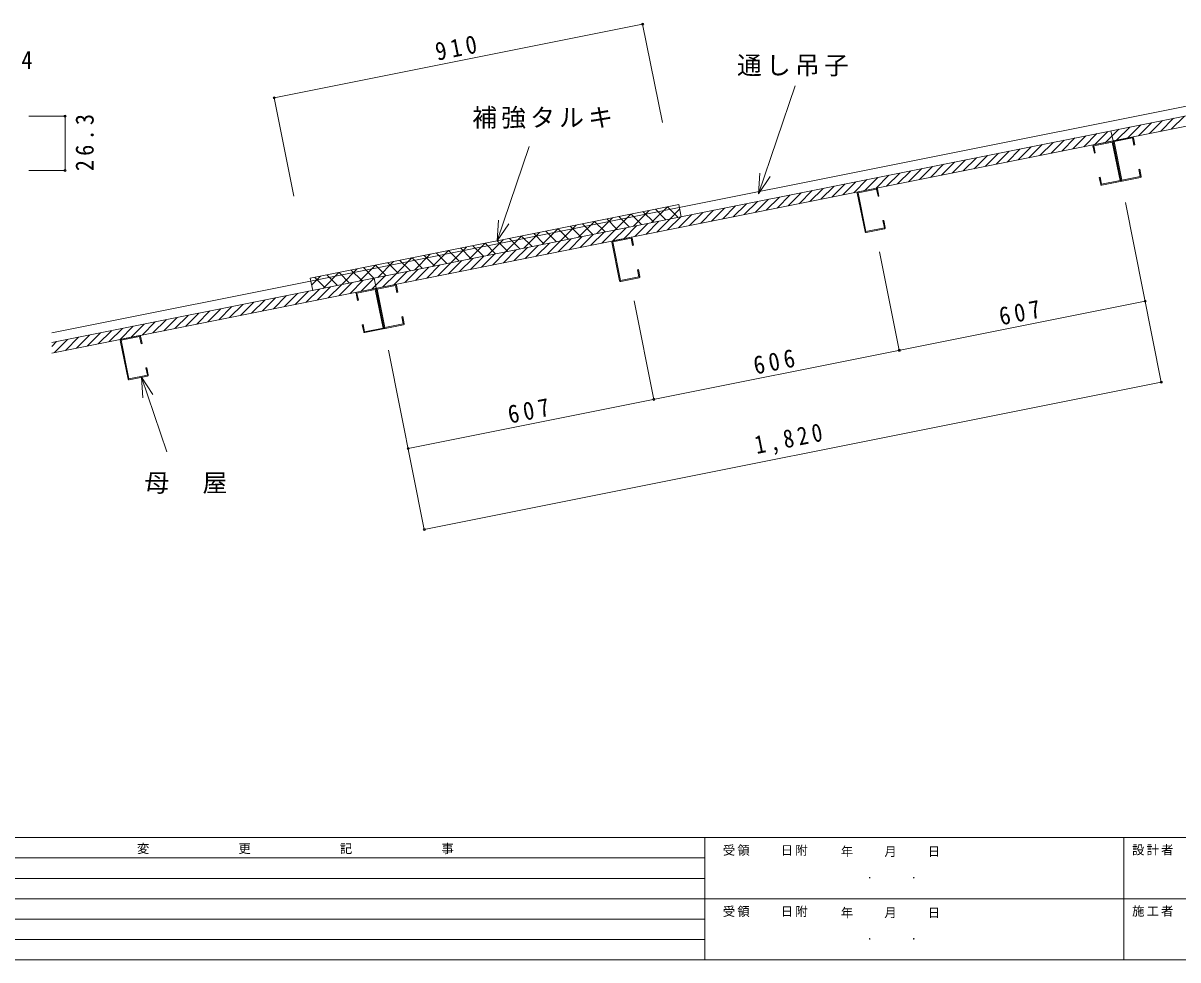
# Model space of a CAD drawing. Units: millimetres on the paper, enlarged 2 times, with parts at other scales. Extents: x -1134 to 2079, y -804 to 1495.
# Drawn here: x 924 to 1483, y 375 to 829 of the extents above; entities that cross this region are included whole.
import ezdxf

# ---------------------------------------------------------------- set-up
doc = ezdxf.new("R2010")
doc.units = ezdxf.units.MM
doc.header["$LTSCALE"] = 2
doc.header["$PDMODE"] = 32
doc.header["$PDSIZE"] = 1
doc.layers.add('5-0', color=7, linetype='Continuous', lineweight=18)
doc.styles.add('ＭＳ ゴシック', font='')
doc.styles.get('ＭＳ ゴシック').set_extended_font_data('MS Gothic')

msp = doc.modelspace()

# ---------------------------------------------------------------- linework, layer by layer
at = {"layer": '5-0'}
for p, q in [((1233.585, 780.66), (1224.044, 828.367)), ((937.885, 678.785), (1603.142, 811.836)), ((1280.22, 746.151), (1297.9, 798.406)), ((926.828, 783.795), (944.29, 783.795)), ((944.29, 757.495), (944.29, 783.795)), ((1480.1, 777.438), (1486.474, 783.811)), ((1448.28, 771.074), (1454.654, 777.447)), ((1453.584, 772.134), (1459.957, 778.508)), ((1458.887, 773.195), (1465.26, 779.569)), ((1464.19, 774.256), (1470.564, 780.629)), ((1469.494, 775.316), (1475.868, 781.69)), ((1474.797, 776.377), (1481.171, 782.751)), ((1421.764, 765.77), (1428.137, 772.144)), ((1427.067, 766.831), (1433.441, 773.205)), ((1432.37, 767.892), (1438.744, 774.265)), ((1437.673, 768.952), (1444.047, 775.326)), ((1442.977, 770.013), (1449.351, 776.387)), ((1153.613, 723.358), (1169.098, 769.126)), ((1395.247, 760.467), (1401.621, 766.841)), ((1400.55, 761.528), (1406.924, 767.901)), ((1405.854, 762.588), (1412.228, 768.962)), ((1411.157, 763.649), (1417.531, 770.023)), ((1416.46, 764.71), (1422.834, 771.083)), ((1368.73, 755.164), (1375.104, 761.538)), ((1374.034, 756.224), (1380.408, 762.598)), ((1379.337, 757.285), (1385.711, 763.659)), ((1384.64, 758.346), (1391.014, 764.719)), ((1389.944, 759.406), (1396.318, 765.78)), ((926.828, 757.495), (944.29, 757.495)), ((1280.22, 746.151), (1280.864, 756.13)), ((1336.91, 748.8), (1343.284, 755.173)), ((1342.213, 749.86), (1348.587, 756.234)), ((1347.517, 750.921), (1353.891, 757.295)), ((1352.821, 751.982), (1359.194, 758.355)), ((1358.124, 753.042), (1364.497, 759.416)), ((1363.427, 754.103), (1369.801, 760.477)), ((1280.22, 746.151), (1285.767, 754.471)), ((1310.394, 743.496), (1316.767, 749.87)), ((1315.697, 744.557), (1322.071, 750.931)), ((1321, 745.618), (1327.374, 751.991)), ((1326.304, 746.678), (1332.677, 753.052)), ((1331.607, 747.739), (1337.981, 754.113)), ((1283.877, 738.193), (1290.251, 744.567)), ((1289.18, 739.254), (1295.554, 745.627)), ((1294.484, 740.314), (1300.858, 746.688)), ((1299.787, 741.375), (1306.161, 747.749)), ((1305.09, 742.436), (1311.464, 748.809)), ((1228.38, 732.193), (1236.029, 739.841)), ((1230.216, 738.678), (1235.314, 733.579)), ((1236.108, 739.857), (1241.207, 734.758)), ((1237.219, 733.96), (1241.974, 738.716)), ((1257.361, 732.89), (1263.734, 739.263)), ((1262.664, 733.95), (1269.037, 740.324)), ((1267.967, 735.011), (1274.341, 741.385)), ((1273.271, 736.072), (1279.644, 742.446)), ((1278.574, 737.132), (1284.948, 743.506)), ((1457.846, 741.878), (1475.233, 654.947)), ((1153.613, 723.358), (1154.257, 733.337)), ((1193.025, 725.122), (1200.673, 732.77)), ((1200.753, 732.786), (1205.852, 727.687)), ((1201.864, 726.889), (1209.512, 734.538)), ((1206.645, 733.964), (1211.745, 728.866)), ((1210.703, 728.657), (1218.351, 736.306)), ((1212.538, 735.143), (1217.637, 730.044)), ((1218.431, 736.321), (1223.53, 731.222)), ((1219.541, 730.425), (1227.19, 738.073)), ((1224.323, 737.5), (1229.422, 732.401)), ((1225.54, 726.526), (1231.914, 732.9)), ((1230.844, 727.586), (1237.218, 733.96)), ((1236.147, 728.647), (1242.521, 735.021)), ((1241.45, 729.708), (1247.824, 736.081)), ((1246.754, 730.768), (1253.128, 737.142)), ((1252.057, 731.829), (1258.431, 738.203)), ((1153.613, 723.358), (1159.16, 731.678)), ((1166.508, 719.818), (1174.157, 727.467)), ((1175.347, 721.586), (1182.996, 729.235)), ((1177.183, 728.072), (1182.281, 722.973)), ((1183.076, 729.251), (1188.174, 724.152)), ((1184.186, 723.354), (1191.834, 731.002)), ((1188.968, 730.429), (1194.067, 725.33)), ((1194.86, 731.607), (1199.959, 726.509)), ((1199.024, 721.222), (1205.398, 727.596)), ((1204.327, 722.283), (1210.701, 728.657)), ((1209.63, 723.344), (1216.004, 729.717)), ((1214.934, 724.404), (1221.308, 730.778)), ((1220.237, 725.465), (1226.611, 731.839)), ((1139.992, 714.515), (1147.64, 722.164)), ((1147.72, 722.18), (1152.819, 717.081)), ((1148.83, 716.283), (1156.479, 723.931)), ((1153.613, 723.358), (1158.712, 718.259)), ((1157.669, 718.051), (1165.318, 725.699)), ((1159.505, 724.536), (1164.604, 719.438)), ((1165.398, 725.715), (1170.497, 720.616)), ((1171.29, 726.893), (1176.389, 721.795)), ((1172.507, 715.919), (1178.881, 722.293)), ((1177.811, 716.98), (1184.184, 723.353)), ((1183.114, 718.04), (1189.488, 724.414)), ((1188.417, 719.101), (1194.791, 725.475)), ((1193.72, 720.162), (1200.094, 726.535)), ((1113.475, 709.212), (1121.123, 716.86)), ((1118.257, 716.287), (1123.356, 711.188)), ((1122.314, 710.98), (1129.963, 718.628)), ((1124.15, 717.465), (1129.249, 712.366)), ((1130.043, 718.644), (1135.141, 713.545)), ((1131.153, 712.747), (1138.801, 720.396)), ((1135.935, 719.823), (1141.034, 714.723)), ((1140.687, 709.555), (1147.061, 715.929)), ((1141.828, 721.001), (1146.927, 715.902)), ((1145.991, 710.616), (1152.364, 716.989)), ((1151.294, 711.676), (1157.668, 718.05)), ((1156.597, 712.737), (1162.971, 719.111)), ((1161.901, 713.798), (1168.274, 720.171)), ((1167.204, 714.858), (1173.577, 721.232)), ((1338.804, 718.069), (1348.345, 670.362)), ((1086.959, 703.908), (1094.607, 711.557)), ((1088.795, 710.394), (1093.894, 705.295)), ((1094.687, 711.573), (1099.786, 706.474)), ((1095.797, 705.676), (1103.446, 713.325)), ((1100.58, 712.751), (1105.679, 707.652)), ((1104.636, 707.444), (1112.285, 715.092)), ((1106.473, 713.93), (1111.572, 708.831)), ((1112.365, 715.108), (1117.464, 710.009)), ((1114.171, 704.252), (1120.545, 710.625)), ((1119.474, 705.313), (1125.848, 711.686)), ((1124.777, 706.373), (1131.151, 712.747)), ((1130.081, 707.434), (1136.455, 713.808)), ((1135.384, 708.494), (1141.758, 714.868)), ((1063.734, 701.897), (1068.09, 706.253)), ((1065.224, 705.68), (1070.323, 700.581)), ((1069.28, 700.373), (1076.929, 708.021)), ((1071.117, 706.859), (1076.216, 701.76)), ((1077.01, 708.037), (1082.109, 702.938)), ((1078.119, 702.14), (1085.768, 709.789)), ((1082.902, 709.216), (1088.001, 704.117)), ((1087.654, 698.948), (1094.028, 705.322)), ((1092.958, 700.009), (1099.331, 706.383)), ((1098.261, 701.07), (1104.634, 707.443)), ((1103.564, 702.13), (1109.938, 708.504)), ((1108.868, 703.191), (1115.241, 709.565)), ((1061.138, 693.645), (1067.511, 700.019)), ((1064.183, 699.65), (1064.431, 699.403)), ((1066.441, 694.706), (1072.815, 701.079)), ((1071.744, 695.767), (1078.118, 702.14)), ((1077.047, 696.827), (1083.421, 703.201)), ((1082.351, 697.888), (1088.724, 704.262)), ((1029.317, 687.281), (1035.691, 693.655)), ((1034.621, 688.342), (1040.995, 694.716)), ((1039.924, 689.402), (1046.298, 695.776)), ((1045.228, 690.463), (1051.601, 696.837)), ((1050.531, 691.524), (1056.904, 697.897)), ((1055.834, 692.584), (1062.208, 698.958)), ((1110.456, 622.784), (1467.388, 694.171)), ((1219.957, 694.3), (1229.499, 646.593)), ((1002.801, 681.978), (1009.175, 688.352)), ((1008.104, 683.038), (1014.478, 689.412)), ((1013.407, 684.099), (1019.781, 690.473)), ((1018.711, 685.16), (1025.085, 691.534)), ((1024.014, 686.22), (1030.388, 692.594)), ((976.284, 676.675), (982.658, 683.048)), ((981.587, 677.735), (987.961, 684.109)), ((986.891, 678.796), (993.265, 685.17)), ((992.194, 679.856), (998.568, 686.23)), ((997.498, 680.917), (1003.871, 687.291)), ((949.768, 671.371), (956.141, 677.745)), ((955.071, 672.432), (961.445, 678.806)), ((960.374, 673.492), (966.748, 679.866)), ((965.678, 674.553), (972.051, 680.927)), ((970.981, 675.614), (977.355, 681.988)), ((937.885, 672.216), (940.231, 674.563)), ((939.161, 669.25), (945.535, 675.624)), ((944.464, 670.31), (950.838, 676.684)), ((1100.915, 670.491), (1118.301, 583.561)), ((981.297, 657.282), (981.941, 647.303)), ((981.297, 657.282), (986.844, 648.962)), ((981.297, 657.282), (993.519, 621.156)), ((1118.301, 583.561), (1475.233, 654.947))]:
    msp.add_line(p, q, dxfattribs=at)
at = {"layer": '5-0', "color": 3}
for p, q in [((937.885, 674.093), (1603.142, 807.145)), ((937.885, 668.994), (1603.142, 802.046)), ((1450.883, 776.693), (1451.864, 771.79)), ((1461.219, 773.661), (1452.315, 771.88)), ((1452.405, 771.429), (1461.309, 773.21)), ((1462.454, 769.829), (1461.76, 773.3)), ((1442.843, 765.907), (1442.148, 769.378)), ((1442.509, 769.919), (1451.413, 771.7)), ((1451.503, 771.249), (1442.599, 769.468)), ((1455.245, 752.54), (1451.503, 771.249)), ((1451.955, 771.339), (1455.696, 752.63)), ((1451.955, 771.339), (1455.696, 752.63)), ((1456.147, 752.72), (1452.405, 771.429)), ((1464.357, 757.972), (1465.051, 754.501)), ((1445.647, 754.23), (1446.341, 750.759)), ((1446.341, 750.759), (1455.245, 752.54)), ((1455.335, 752.088), (1446.431, 750.308)), ((1465.051, 754.501), (1456.147, 752.72)), ((1456.238, 752.269), (1465.141, 754.05)), ((1328.009, 746.55), (1331.75, 727.841)), ((1337.273, 748.872), (1328.37, 747.091)), ((1328.46, 746.64), (1337.364, 748.421)), ((1332.201, 727.931), (1328.46, 746.64)), ((1338.509, 745.04), (1337.814, 748.511)), ((1063.063, 705.248), (1241.529, 740.941)), ((1242.706, 735.058), (1241.529, 740.941)), ((1340.411, 733.183), (1341.105, 729.712)), ((1341.105, 729.712), (1332.201, 727.931)), ((1332.292, 727.48), (1341.196, 729.261)), ((1209.162, 722.781), (1212.904, 704.071)), ((1218.427, 725.103), (1209.523, 723.322)), ((1209.613, 722.871), (1218.517, 724.652)), ((1213.355, 704.162), (1209.613, 722.871)), ((1219.662, 721.271), (1218.968, 724.742)), ((1064.24, 699.365), (1063.063, 705.248)), ((1093.952, 705.307), (1094.933, 700.404)), ((1222.259, 705.942), (1213.355, 704.162)), ((1213.445, 703.711), (1222.349, 705.491)), ((1221.565, 709.414), (1222.259, 705.942)), ((1085.578, 698.533), (1094.481, 700.314)), ((1094.572, 699.863), (1085.668, 698.082)), ((1098.314, 681.153), (1094.572, 699.863)), ((1095.023, 699.953), (1098.765, 681.244)), ((1095.023, 699.953), (1098.765, 681.243)), ((1104.287, 702.275), (1095.383, 700.494)), ((1095.474, 700.043), (1104.378, 701.824)), ((1099.216, 681.334), (1095.474, 700.043)), ((1105.523, 698.443), (1104.828, 701.914)), ((1085.911, 694.521), (1085.217, 697.992)), ((1088.715, 682.844), (1089.41, 679.373)), ((1108.119, 683.114), (1099.216, 681.334)), ((1099.306, 680.883), (1108.209, 682.663)), ((1107.425, 686.586), (1108.119, 683.114)), ((980.342, 677.486), (971.438, 675.705)), ((971.528, 675.254), (980.432, 677.035)), ((981.577, 673.654), (980.883, 677.125)), ((1089.41, 679.373), (1098.314, 681.153)), ((1098.404, 680.702), (1089.5, 678.921)), ((971.077, 675.164), (974.819, 656.454)), ((975.27, 656.545), (971.528, 675.254)), ((983.48, 661.797), (984.174, 658.325)), ((984.174, 658.325), (975.27, 656.545)), ((975.36, 656.094), (984.264, 657.874))]:
    msp.add_line(p, q, dxfattribs=at)
at = {"layer": '5-0', "color": 2}
for p, q in [((2078.921, 434.306), (502.032, 434.306)), ((1254.17, 434.306), (1254.17, 375.047)), ((1457.019, 434.306), (1457.019, 375.047)), ((1254.17, 424.43), (817.035, 424.43)), ((1254.17, 414.553), (817.035, 414.553)), ((817.035, 404.677), (2078.921, 404.677)), ((1254.17, 394.8), (817.035, 394.8)), ((1254.17, 384.923), (817.035, 384.923)), ((502.032, 375.047), (2078.921, 375.047))]:
    msp.add_line(p, q, dxfattribs=at)
at = {"layer": '5-0'}
msp.add_lwpolyline([(1055.12, 744.966), (1045.578, 792.674), (1224.044, 828.367)], dxfattribs=at)
at = {"layer": '5-0', "color": 3}
for points in [[(1461.309, 773.21), (1462.003, 769.739), (1462.454, 769.829)], [(1442.599, 769.468), (1443.294, 765.997), (1442.843, 765.907)], [(1465.502, 754.591), (1464.808, 758.062), (1464.357, 757.972)], [(1445.891, 750.669), (1445.196, 754.14), (1445.647, 754.23)], [(1337.364, 748.421), (1338.058, 744.95), (1338.509, 745.04)], [(1341.557, 729.802), (1340.862, 733.273), (1340.411, 733.183)], [(1218.517, 724.652), (1219.211, 721.181), (1219.662, 721.271)], [(1222.71, 706.033), (1222.015, 709.504), (1221.565, 709.414)], [(1104.378, 701.824), (1105.072, 698.353), (1105.523, 698.443)], [(1085.668, 698.082), (1086.362, 694.611), (1085.911, 694.521)], [(1088.959, 679.282), (1088.265, 682.754), (1088.715, 682.844)], [(1108.57, 683.205), (1107.876, 686.676), (1107.425, 686.586)], [(980.432, 677.035), (981.126, 673.564), (981.577, 673.654)], [(984.625, 658.416), (983.931, 661.887), (983.48, 661.797)]]:
    msp.add_lwpolyline(points, dxfattribs=at)
for centre, start, end in [((1452.405, 771.429), 101.31004, 191.31004), ((1461.309, 773.21), 11.31004, 101.31004), ((1442.599, 769.468), 101.31779, 191.31779), ((1451.503, 771.249), 11.31779, 101.31779), ((1446.341, 750.759), 191.31779, 281.31779), ((1455.245, 752.54), 281.31779, 11.31779), ((1456.147, 752.72), 191.31004, 281.31004), ((1465.051, 754.501), 281.31004, 11.31004), ((1328.46, 746.64), 101.31004, 191.31004), ((1337.364, 748.421), 11.31004, 101.31004), ((1332.201, 727.931), 191.31004, 281.31004), ((1341.105, 729.712), 281.31004, 11.31004), ((1209.613, 722.871), 101.31004, 191.31004), ((1209.613, 722.871), 101.31004, 191.31004), ((1218.517, 724.652), 11.31004, 101.31004), ((1222.259, 705.942), 281.31004, 11.31004), ((1094.572, 699.863), 11.31779, 101.31779), ((1095.474, 700.043), 101.31004, 191.31004), ((1104.378, 701.824), 11.31004, 101.31004), ((1213.355, 704.162), 191.31004, 281.31004), ((1085.668, 698.082), 101.31779, 191.31779), ((1108.119, 683.114), 281.31004, 11.31004), ((980.432, 677.035), 11.31004, 101.31004), ((1089.41, 679.373), 191.31779, 281.31779), ((1098.314, 681.153), 281.31779, 11.31779), ((1099.216, 681.334), 191.31004, 281.31004), ((971.528, 675.254), 101.31004, 191.31004), ((975.27, 656.545), 191.31004, 281.31004), ((984.174, 658.325), 281.31004, 11.31004)]:
    msp.add_arc(centre, 0.46, start, end, dxfattribs=at)
for p in [(1224.044, 828.367), (1045.578, 792.674), (944.29, 783.795), (944.29, 757.495), (1467.388, 694.171), (1348.345, 670.362), (1475.233, 654.947), (1229.499, 646.593), (1110.456, 622.784), (1118.301, 583.561)]:
    msp.add_point(p, dxfattribs=at)

# ---------------------------------------------------------------- texts
at = {"layer": '5-0', "color": 2, "char_height": 8.798, "attachment_point": 7, "style": 'ＭＳ ゴシック'}
for s, insert, rotation in [('\\T1.38;\\W0.9;910', (1124.613, 810.52), 11.31), ('\\T1.38;\\W0.9;26.3', (958.289, 757.145), 90), ('\\T1.37;\\W0.9;607', (1397.669, 682.266), 11.31), ('\\T1.37;\\W0.9;606', (1278.724, 658.477), 11.31), ('\\T1.38;\\W0.9;607', (1159.78, 634.689), 11.31), ('\\T1.38;\\W0.85;1,820', (1279.705, 617.881), 11.31)]:
    msp.add_mtext(s, dxfattribs=dict(at, insert=insert, rotation=rotation))
for s, insert in [('\\T1.38;\\W0.9;23.4', (900.857, 806.485)), ('\\T1.17;通し吊子', (1269.764, 803.045)), ('\\T1.17;補強タルキ', (1141.508, 777.654)), ('\\T1.17;母\u3000屋', (982.784, 600.806))]:
    msp.add_mtext(s, dxfattribs=dict(at, insert=insert))
at = {"layer": '5-0', "char_height": 4.399, "attachment_point": 7, "style": 'ＭＳ ゴシック'}
for s, insert in [('\\T1.17;変\u3000\u3000\u3000\u3000\u3000\u3000更\u3000\u3000\u3000\u3000\u3000\u3000記\u3000\u3000\u3000\u3000\u3000\u3000事', (979.131, 426.266)), ('\\T1.17;受領\u3000\u3000日附', (1262.866, 425.467)), ('\\T1.17;設計者', (1461.083, 425.665)), ('\\T1.17;年\u3000\u3000月\u3000\u3000日', (1320.037, 424.882)), ('\\T1.25;\\W0.95;.\u3000\\~\u3000.', (1332.589, 414.46)), ('\\T1.17;受領\u3000\u3000日附', (1262.866, 395.837)), ('\\T1.17;年\u3000\u3000月\u3000\u3000日', (1320.037, 395.253)), ('\\T1.17;施工者', (1461.083, 396.034)), ('\\T1.25;\\W0.95;.\u3000\\~\u3000.', (1332.589, 384.83))]:
    msp.add_mtext(s, dxfattribs=dict(at, insert=insert))

doc.saveas('drawing.dxf')
